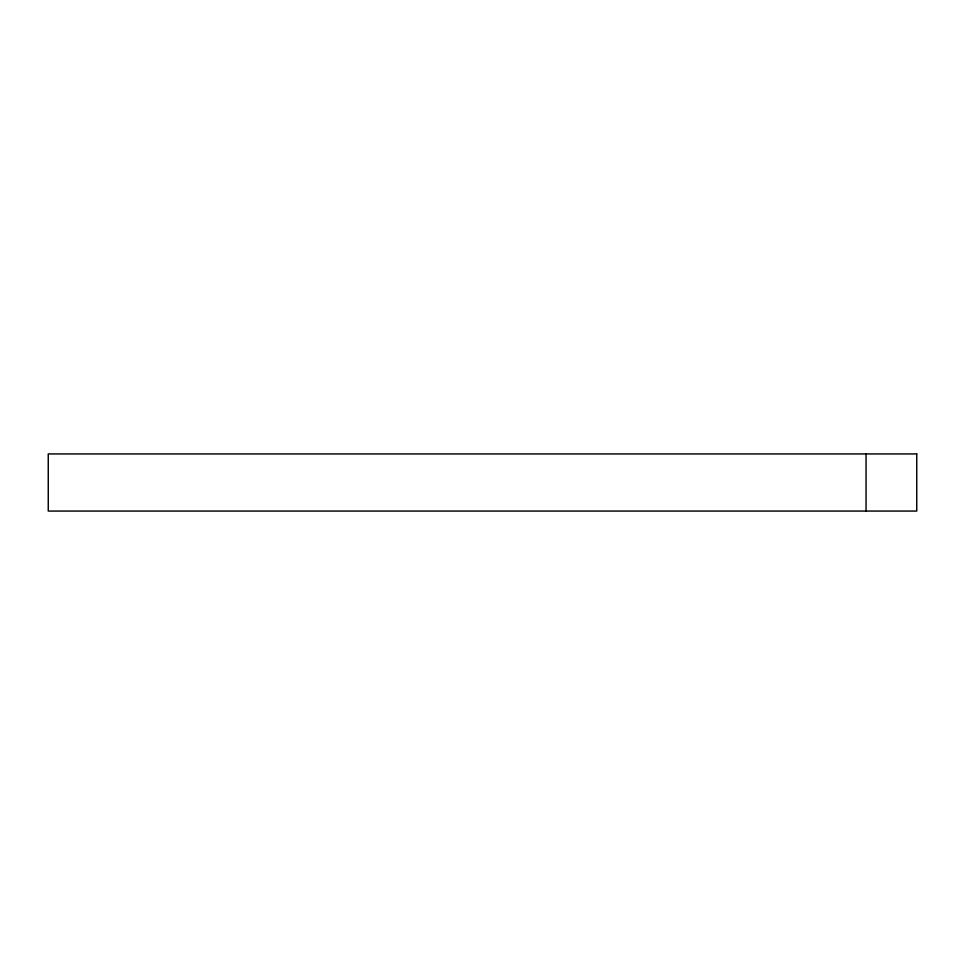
<?xml version="1.0" encoding="UTF-8"?>
<svg xmlns="http://www.w3.org/2000/svg" width="965" height="965" viewBox="0 0 965 965"><rect width="100%" height="100%" fill="white"/><g stroke="black" fill="none" stroke-linecap="round" stroke-linejoin="round"><path stroke-width="1.45" d="M866.051 453.936L866.051 511.064M916.75 453.936L48.25 453.936L48.262 511.064L916.75 511.064L916.75 453.936"/></g></svg>
